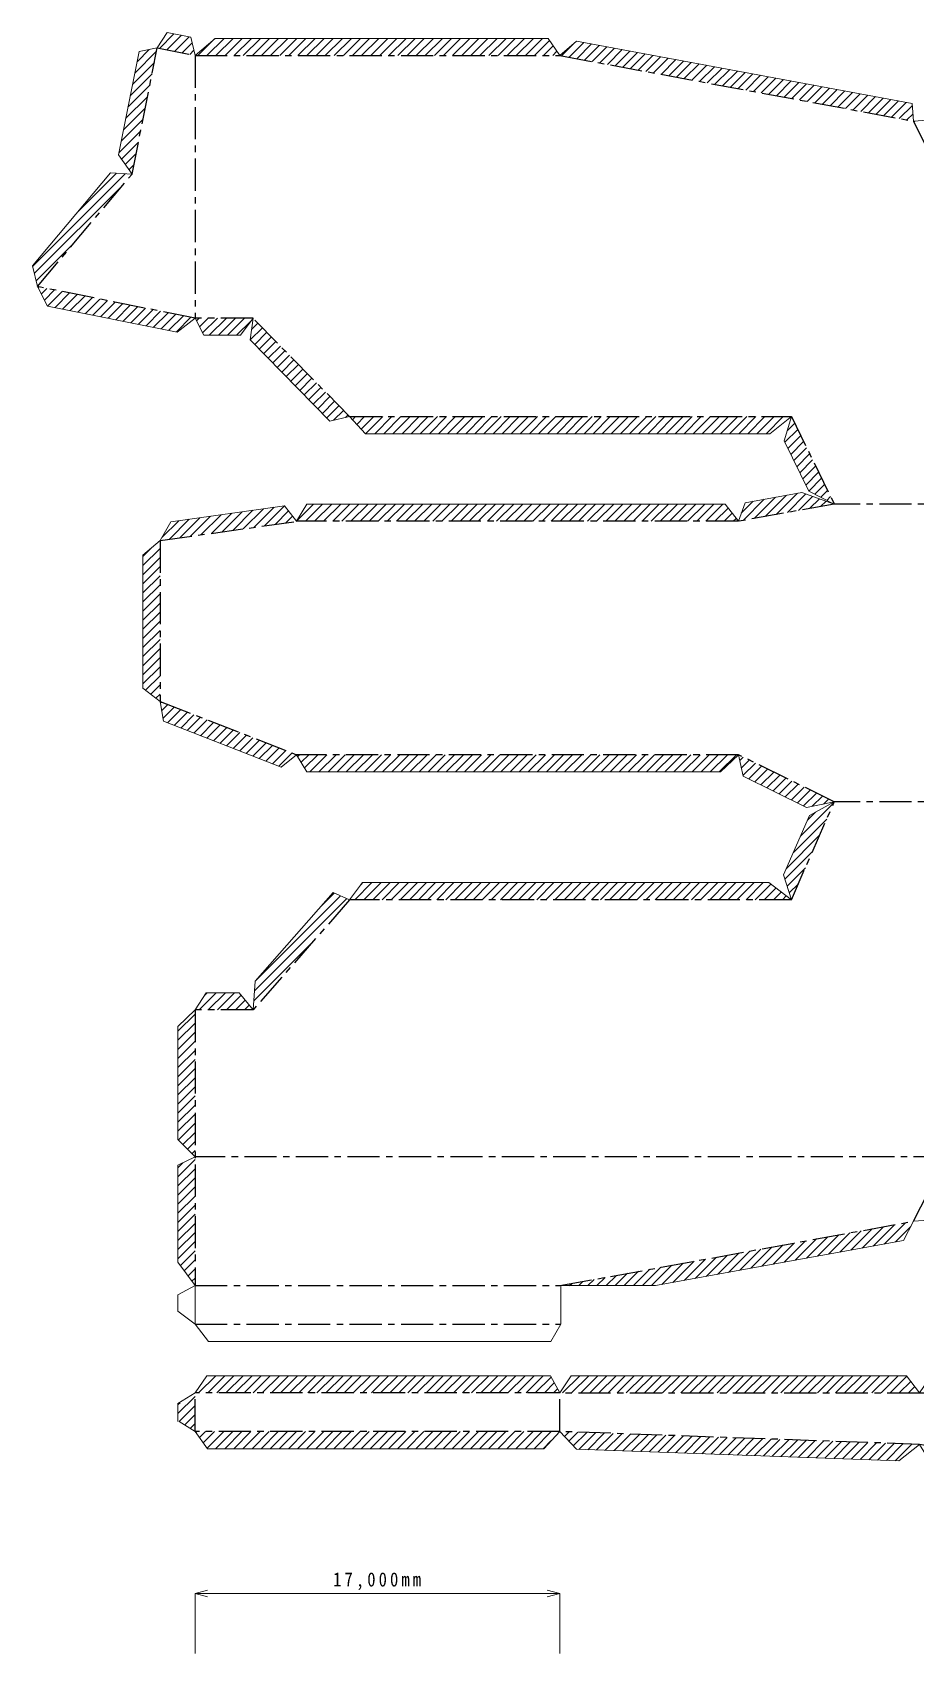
# Model space of a CAD drawing. Units: millimetres at full size, sheet at 1:300. Extents: x -1911260 to 408766, y -45196 to 976532.
# Drawn here: x 184335 to 225511, y 661729 to 737284 of the extents above; entities that cross this region are included whole.
import ezdxf

# ---------------------------------------------------------------- set-up
doc = ezdxf.new("R2010")
doc.units = ezdxf.units.MM
doc.header["$LTSCALE"] = 300
doc.linetypes.add('CHAIN1', pattern=[8, 5, -1, 1, -1])
for name, color, linetype in [('0-2_本体補助', 7, 'Continuous'), ('0-4_谷折り', 2, 'CHAIN1'), ('0-7_ハッチ', 7, 'Continuous')]:
    doc.layers.add(name, color=color, linetype=linetype)
doc.layers.add('0-3_ハッチ補助', color=4, linetype='Continuous', lineweight=5)
doc.layers.add('0-5_切り取り', color=4, linetype='Continuous', lineweight=5)
doc.styles.add('ＭＳ ゴシック', font='')
doc.styles.get('ＭＳ ゴシック').set_extended_font_data('MS Gothic')

msp = doc.modelspace()

# ---------------------------------------------------------------- linework, layer by layer
at = {"layer": '0-3_ハッチ補助'}
for p, q in [((191920.5, 664534.5), (192500.1, 664689.8)), ((191920.5, 664534.5), (208920.5, 664534.5)), ((191920.5, 664534.5), (192500.1, 664379.2)), ((191920.5, 664534.5), (191920.5, 661728.7)), ((208920.5, 664534.5), (208340.9, 664689.8)), ((208920.5, 664534.5), (208340.9, 664379.2)), ((208920.5, 664534.5), (208920.5, 661728.7))]:
    msp.add_line(p, q, dxfattribs=at)
at = {"layer": '0-4_谷折り'}
for p, q in [((199120.5, 719378.2), (219720.5, 719378.2)), ((190285.5, 713598.2), (196648.5, 714498.2)), ((217248.5, 703623.2), (196648.5, 703623.2)), ((219720.5, 696859.2), (221720.5, 701423.2)), ((226920.5, 684878.7), (191920.5, 684878.7)), ((191920.5, 677078.7), (208966.7, 677078.7)), ((208920.5, 673875.7), (191920.5, 673875.7)), ((208920.5, 672078.7), (208920.5, 673875.7))]:
    msp.add_line(p, q, dxfattribs=at)
msp.add_lwpolyline([(190155.4, 736560.9), (191920.5, 736208.2), (191917.5, 723968.7), (184568, 725440.1), (188979.7, 730677.2)], close=True, dxfattribs=at)
for points in [[(191920.5, 736208.2), (208920.5, 736208.2), (225420.5, 733148.2), (226920.5, 730088.2)], [(199120.5, 719378.2), (194620.5, 723968.2), (191917.5, 723968.7)], [(255820.5, 723968.2), (249070.5, 719378.2), (244120.5, 719378.2), (242120.5, 715298.2), (221720.5, 715298.2)], [(219720.5, 719378.2), (221720.5, 715298.2), (217248.5, 714498.2), (196648.5, 714498.2)], [(190285.5, 713598.2), (190285.5, 706098.2), (196648.5, 703623.2)], [(259654.5, 706098.2), (251542.5, 703623.2), (246592.5, 703623.2), (242120.5, 701423.2), (221720.5, 701423.2), (217248.5, 703623.2)], [(219720.5, 696859.2), (199120.5, 696859.2), (194620.5, 691724.7), (191920.5, 691724.7), (191920.5, 678878.7), (208920.5, 678875.7), (225420.5, 681878.7), (226920.5, 684878.7), (236920.5, 684878.7), (238420.5, 681878.7)], [(275168.5, 673878.7), (275168.5, 672078.7), (259168.5, 672078.7), (242398.5, 671478.7), (239044.5, 670878.7), (229044.5, 670878.7), (225690.5, 671478.7), (208920.5, 672078.7), (191920.5, 672078.7), (191920.5, 673878.7)], [(229044.5, 673872.8), (225690.5, 673872.8), (208920.5, 673872.8)]]:
    msp.add_lwpolyline(points, dxfattribs=at)
at = {"layer": '0-5_切り取り'}
for p, q in [((189305.7, 736391.3), (188343, 731573.3)), ((188343, 731573.3), (188979.7, 730677.2)), ((187981.2, 730733.6), (184334.7, 726404.9)), ((188979.7, 730677.2), (187981.2, 730733.6)), ((184334.7, 726404.9), (184568, 725440.1)), ((217248.5, 703623.2), (217469.3, 702623)), ((217469.3, 702623), (220432.4, 701165.3)), ((198352.9, 697197.1), (194727.9, 693060.9)), ((198352.9, 697197.1), (199120.5, 696859.2)), ((194727.9, 693060.9), (194620.5, 691724.7)), ((191920.5, 684878.7), (191120.5, 684493.7)), ((191120.5, 684493.7), (191120.5, 679973.3)), ((191920.5, 678878.7), (191120.5, 679973.3)), ((191920.5, 677078.7), (191920.5, 678878.7)), ((208966.7, 678875.7), (208966.7, 677078.7)), ((208485.9, 674675.7), (208918.9, 673878.7)), ((191120.5, 673377.3), (191120.5, 672548))]:
    msp.add_line(p, q, dxfattribs=at)
for points in [[(189305.7, 736391.3), (190155.4, 736560.9), (190618.8, 737284.1), (191722.6, 737063.5), (191920.5, 736208.2), (192847.6, 737008.2), (208376, 737008.2), (208920.5, 736208.2), (209701.5, 736877), (225351.5, 733974.6), (225420.5, 733148.2), (226282.8, 733206.6), (227229.4, 731275.5), (226920.5, 730088.2), (227816.9, 730888.2), (236208.4, 730888.2), (236903.6, 730155.5)], [(184568, 725440.1), (185035.3, 724530.9), (191090.4, 723321), (191917.5, 723971.5)], [(194620.5, 723968.2), (194042.8, 723168.3), (192330.9, 723168.7), (191917.5, 723971.5)], [(194620.5, 723968.2), (194486.7, 722961.9), (198206.1, 719168.1)], [(196648.5, 703623.2), (195933.2, 703043), (190439.2, 705180), (190285.5, 706098.2), (189485.5, 706725.8), (189485.5, 712913.8), (190285.5, 713598.2), (190791.7, 714477.7), (196083.2, 715226.2), (196648.5, 714498.2), (197123.8, 715298.2), (216635.6, 715298.2), (217248.5, 714498.2), (217560.7, 715366.7), (220212.9, 715841.2), (221720.5, 715298.2), (220535.1, 715898.8), (219380.8, 718253.6), (219720.5, 719378.2), (218714.7, 718578.2), (199859.6, 718578.2), (199120.5, 719378.2), (198206.1, 719168.1)], [(217248.5, 703623.2), (216416.7, 702823.2), (197132.9, 702823.2), (196648.5, 703623.2)], [(199120.5, 696859.2), (199720.5, 697659.2), (218667, 697659.2), (219720.5, 696859.2), (219359.3, 698028.2), (220571.5, 700794.4), (221720.5, 701423.2), (220432.4, 701165.3)], [(191920.5, 684878.7), (191120.5, 685689.4), (191120.5, 690956.4), (191920.5, 691724.7), (192431.2, 692524.7), (193976.5, 692524.7), (194620.5, 691724.7)], [(208966.7, 678884.1), (213388.3, 678875.7), (224941.2, 680978.3), (225420.5, 681878.7), (226347.4, 681943.7), (227267.6, 683783.9)], [(191920.5, 678878.7), (191120.5, 678451), (191120.5, 677686.2), (191920.5, 677078.7), (192545.4, 676278.7), (208509.7, 676278.7), (208966.7, 677078.7)], [(208485.9, 674675.7), (192473.3, 674678.6), (191920.5, 673878.7), (191120.5, 673377.3)], [(208918.9, 673878.7), (209459.4, 674675.7), (225090.3, 674675.7)], [(228549.6, 674675.7), (226233.3, 674675.7), (225690.5, 673875.7), (225090.3, 674675.7)], [(191175.5, 672548), (191920.5, 672078.7), (192499.2, 671278.7), (208173.1, 671278.7), (208920.5, 672078.7), (209702.7, 671250.2), (224732.8, 670712.4), (225690.5, 671478.7), (226255.5, 670564.9), (228314.2, 670196.6), (229044.5, 670878.7), (229452.1, 670078.7), (238447.4, 670078.7), (239044.5, 670878.7), (239751.1, 670192.4), (242136.1, 670619), (242398.5, 671478.7), (242971.8, 670698.7), (258776.1, 671264.1), (259168.5, 672078.7), (259648.7, 671278.7), (274774.7, 671294.4)]]:
    msp.add_lwpolyline(points, dxfattribs=at)
at = {"layer": '0-7_ハッチ'}
for p, q in [((190255.9, 736540.8), (190935.8, 737220.7)), ((190609.5, 736470.1), (191289.4, 737150.1)), ((190963.1, 736399.5), (191643, 737079.4)), ((191316.7, 736328.8), (191784.4, 736796.5)), ((192044.6, 736208.2), (192825.5, 736989)), ((192468.8, 736208.2), (193268.8, 737008.2)), ((192893.1, 736208.2), (193693.1, 737008.2)), ((193317.4, 736208.2), (194117.4, 737008.2)), ((193741.6, 736208.2), (194541.6, 737008.2)), ((194165.9, 736208.2), (194965.9, 737008.2)), ((194590.1, 736208.2), (195390.1, 737008.2)), ((195014.4, 736208.2), (195814.4, 737008.2)), ((195438.7, 736208.2), (196238.7, 737008.2)), ((195862.9, 736208.2), (196662.9, 737008.2)), ((196287.2, 736208.2), (197087.2, 737008.2)), ((196711.5, 736208.2), (197511.5, 737008.2)), ((197135.7, 736208.2), (197935.7, 737008.2)), ((197560, 736208.2), (198360, 737008.2)), ((197984.3, 736208.2), (198784.3, 737008.2)), ((198408.5, 736208.2), (199208.5, 737008.2)), ((198832.8, 736208.2), (199632.8, 737008.2)), ((199257.1, 736208.2), (200057.1, 737008.2)), ((199681.3, 736208.2), (200481.3, 737008.2)), ((200105.6, 736208.2), (200905.6, 737008.2)), ((200529.8, 736208.2), (201329.8, 737008.2)), ((200954.1, 736208.2), (201754.1, 737008.2)), ((201378.4, 736208.2), (202178.4, 737008.2)), ((201802.6, 736208.2), (202602.6, 737008.2)), ((202226.9, 736208.2), (203026.9, 737008.2)), ((202651.2, 736208.2), (203451.2, 737008.2)), ((203075.4, 736208.2), (203875.4, 737008.2)), ((203499.7, 736208.2), (204299.7, 737008.2)), ((203924, 736208.2), (204724, 737008.2)), ((204348.2, 736208.2), (205148.2, 737008.2)), ((204772.5, 736208.2), (205572.5, 737008.2)), ((205196.7, 736208.2), (205996.7, 737008.2)), ((205621, 736208.2), (206421, 737008.2)), ((206045.3, 736208.2), (206845.3, 737008.2)), ((206469.5, 736208.2), (207269.5, 737008.2)), ((206893.8, 736208.2), (207693.8, 737008.2)), ((207318.1, 736208.2), (208118.1, 737008.2)), ((207742.3, 736208.2), (208443.4, 736909.2)), ((209000.3, 736193.3), (209579.4, 736772.4)), ((209358.2, 736127), (210044.6, 736813.3)), ((209716.1, 736060.6), (210402.5, 736747)), ((210074, 735994.2), (210760.3, 736680.6)), ((189105.7, 735390.7), (190125.3, 736410.2)), ((189211.7, 735920.9), (189775.9, 736485.1)), ((191670.3, 736258.1), (191864.1, 736451.9)), ((208166.6, 736208.2), (208615.2, 736656.7)), ((208590.9, 736208.2), (208787, 736404.3)), ((210431.9, 735927.9), (211118.2, 736614.2)), ((210789.8, 735861.5), (211476.1, 736547.8)), ((211147.7, 735795.1), (211834, 736481.5)), ((211505.6, 735728.7), (212191.9, 736415.1)), ((211863.5, 735662.4), (212549.8, 736348.7)), ((212221.3, 735596), (212907.7, 736282.3)), ((212579.2, 735529.6), (213265.6, 736216)), ((212937.1, 735463.2), (213623.5, 736149.6)), ((213295, 735396.9), (213981.4, 736083.2)), ((213652.9, 735330.5), (214339.3, 736016.9)), ((214010.8, 735264.1), (214697.2, 735950.5)), ((188893.9, 734330.2), (189913.4, 735349.8)), ((188999.8, 734860.4), (190019.3, 735880)), ((214368.7, 735197.8), (215055, 735884.1)), ((214726.6, 735131.4), (215412.9, 735817.7)), ((215084.5, 735065), (215770.8, 735751.4)), ((215442.4, 734998.6), (216128.7, 735685)), ((215800.3, 734932.3), (216486.6, 735618.6)), ((216158.1, 734865.9), (216844.5, 735552.2)), ((216516, 734799.5), (217202.4, 735485.9)), ((216873.9, 734733.2), (217560.3, 735419.5)), ((217231.8, 734666.8), (217918.2, 735353.1)), ((217589.7, 734600.4), (218276.1, 735286.8)), ((217947.6, 734534), (218634, 735220.4)), ((188787.9, 733800), (189807.4, 734819.6)), ((218305.5, 734467.7), (218991.9, 735154)), ((218663.4, 734401.3), (219349.7, 735087.6)), ((219021.3, 734334.9), (219707.6, 735021.3)), ((219379.2, 734268.5), (220065.5, 734954.9)), ((219737.1, 734202.2), (220423.4, 734888.5)), ((220095, 734135.8), (220781.3, 734822.2)), ((220452.8, 734069.4), (221139.2, 734755.8)), ((220810.7, 734003.1), (221497.1, 734689.4)), ((221168.6, 733936.7), (221855, 734623)), ((221526.5, 733870.3), (222212.9, 734556.7)), ((221884.4, 733803.9), (222570.8, 734490.3)), ((222242.3, 733737.6), (222928.7, 734423.9)), ((188576, 732739.6), (189595.6, 733759.1)), ((188682, 733269.8), (189701.5, 734289.4)), ((222600.2, 733671.2), (223286.5, 734357.5)), ((222958.1, 733604.8), (223644.4, 734291.2)), ((223316, 733538.4), (224002.3, 734224.8)), ((223673.9, 733472.1), (224360.2, 734158.4)), ((224031.8, 733405.7), (224718.1, 734092.1)), ((224389.7, 733339.3), (225076, 734025.7)), ((224747.5, 733273), (225359.1, 733884.5)), ((188470.1, 732209.4), (189489.6, 733228.9)), ((225105.4, 733206.6), (225391.7, 733492.9)), ((225437.2, 733114.1), (225475, 733151.8)), ((188364.1, 731679.2), (189383.7, 732698.7)), ((188484, 731374.8), (189277.7, 732168.5)), ((188660.2, 731126.8), (189171.8, 731638.3)), ((184340.2, 726382.4), (188653.3, 730695.6)), ((186453.4, 728919.9), (188251.8, 730718.3)), ((188836.5, 730878.8), (189065.8, 731108.1)), ((184422.8, 726040.8), (188555.1, 730173.1)), ((184505.4, 725699.1), (186287.3, 727481)), ((184602.8, 725372.3), (184653.5, 725423)), ((184746.9, 725092.1), (185007.1, 725352.4)), ((184890.9, 724811.9), (185360.7, 725281.7)), ((185034.9, 724531.6), (185714.4, 725211)), ((185388, 724460.4), (186068, 725140.4)), ((185741.6, 724389.8), (186421.6, 725069.7)), ((186095.2, 724319.1), (186775.2, 724999.1)), ((186448.8, 724248.5), (187128.8, 724928.4)), ((186802.4, 724177.8), (187482.4, 724857.8)), ((187156, 724107.1), (187836, 724787.1)), ((187509.7, 724036.5), (188189.6, 724716.4)), ((187863.3, 723965.8), (188543.2, 724645.8)), ((188216.9, 723895.2), (188896.8, 724575.1)), ((188570.5, 723824.5), (189250.4, 724504.5)), ((188924.1, 723753.9), (189604, 724433.8)), ((189277.7, 723683.2), (189957.6, 724363.1)), ((189631.3, 723612.5), (190311.2, 724292.5)), ((189984.9, 723541.9), (190664.8, 724221.8)), ((190338.5, 723471.2), (191018.5, 724151.2)), ((190692.1, 723400.6), (191372.1, 724080.5)), ((191045.7, 723329.9), (191725.7, 724009.9)), ((191983.5, 723843.4), (192111.4, 723971.3)), ((192127.7, 723563.4), (192535.1, 723970.8)), ((192271.9, 723283.3), (192958.8, 723970.2)), ((192581.5, 723168.6), (193382.6, 723969.7)), ((193005.6, 723168.5), (193806.3, 723969.2)), ((193429.8, 723168.4), (194230, 723968.6)), ((193854, 723168.3), (194533.9, 723848.3)), ((194615.4, 723929.7), (194637, 723951.3)), ((194491.3, 722957.2), (195057, 723522.9)), ((194550.3, 723440.4), (194847, 723737.1)), ((194701.4, 722742.9), (195267.1, 723308.6)), ((194911.4, 722528.7), (195477.1, 723094.4)), ((195121.4, 722314.5), (195687.1, 722880.2)), ((195331.5, 722100.2), (195897.2, 722665.9)), ((195541.5, 721886), (196107.2, 722451.7)), ((195751.5, 721671.8), (196317.2, 722237.5)), ((195961.6, 721457.5), (196527.3, 722023.2)), ((196171.6, 721243.3), (196737.3, 721809)), ((196381.6, 721029.1), (196947.3, 721594.8)), ((196591.7, 720814.8), (197157.4, 721380.5)), ((196801.7, 720600.6), (197367.4, 721166.3)), ((197011.7, 720386.4), (197577.4, 720952.1)), ((197221.7, 720172.1), (197787.5, 720737.8)), ((197431.8, 719957.9), (197997.5, 720523.6)), ((197641.8, 719743.7), (198207.5, 720309.4)), ((197851.8, 719529.4), (198417.6, 720095.2)), ((198061.9, 719315.2), (198627.6, 719880.9)), ((198378.6, 719207.7), (198837.6, 719666.7)), ((198929.5, 719334.3), (199047.7, 719452.5)), ((199253.6, 719234.1), (199397.6, 719378.2)), ((199457.3, 719013.6), (199821.9, 719378.2)), ((199661.1, 718793.1), (200246.1, 719378.2)), ((199870.4, 718578.2), (200670.4, 719378.2)), ((200294.7, 718578.2), (201094.7, 719378.2)), ((200718.9, 718578.2), (201518.9, 719378.2)), ((201143.2, 718578.2), (201943.2, 719378.2)), ((201567.5, 718578.2), (202367.5, 719378.2)), ((201991.7, 718578.2), (202791.7, 719378.2)), ((202416, 718578.2), (203216, 719378.2)), ((202840.3, 718578.2), (203640.3, 719378.2)), ((203264.5, 718578.2), (204064.5, 719378.2)), ((203688.8, 718578.2), (204488.8, 719378.2)), ((204113, 718578.2), (204913, 719378.2)), ((204537.3, 718578.2), (205337.3, 719378.2)), ((204961.6, 718578.2), (205761.6, 719378.2)), ((205385.8, 718578.2), (206185.8, 719378.2)), ((205810.1, 718578.2), (206610.1, 719378.2)), ((206234.4, 718578.2), (207034.4, 719378.2)), ((206658.6, 718578.2), (207458.6, 719378.2)), ((207082.9, 718578.2), (207882.9, 719378.2)), ((207507.2, 718578.2), (208307.2, 719378.2)), ((207931.4, 718578.2), (208731.4, 719378.2)), ((208355.7, 718578.2), (209155.7, 719378.2)), ((208780, 718578.2), (209580, 719378.2)), ((209204.2, 718578.2), (210004.2, 719378.2)), ((209628.5, 718578.2), (210428.5, 719378.2)), ((210052.7, 718578.2), (210852.7, 719378.2)), ((210477, 718578.2), (211277, 719378.2)), ((210901.3, 718578.2), (211701.3, 719378.2)), ((211325.5, 718578.2), (212125.5, 719378.2)), ((211749.8, 718578.2), (212549.8, 719378.2)), ((212174.1, 718578.2), (212974.1, 719378.2)), ((212598.3, 718578.2), (213398.3, 719378.2)), ((213022.6, 718578.2), (213822.6, 719378.2)), ((213446.9, 718578.2), (214246.9, 719378.2)), ((213871.1, 718578.2), (214671.1, 719378.2)), ((214295.4, 718578.2), (215095.4, 719378.2)), ((214719.6, 718578.2), (215519.6, 719378.2)), ((215143.9, 718578.2), (215943.9, 719378.2)), ((215568.2, 718578.2), (216368.2, 719378.2)), ((215992.4, 718578.2), (216792.4, 719378.2)), ((216416.7, 718578.2), (217216.7, 719378.2)), ((216841, 718578.2), (217641, 719378.2)), ((217265.2, 718578.2), (218065.2, 719378.2)), ((217689.5, 718578.2), (218489.5, 719378.2)), ((218113.8, 718578.2), (218913.8, 719378.2)), ((218538, 718578.2), (219338, 719378.2)), ((219702.4, 719318.3), (219734.2, 719350.1)), ((219415.5, 718182.8), (220013.4, 718780.7)), ((219518.8, 718710.4), (219873.8, 719065.4)), ((219555.1, 717898.1), (220152.9, 718496)), ((219694.6, 717613.4), (220292.5, 718211.3)), ((219834.2, 717328.7), (220432, 717926.6)), ((219973.7, 717044), (220571.6, 717641.9)), ((220113.3, 716759.3), (220711.2, 717357.2)), ((220252.9, 716474.6), (220850.7, 717072.5)), ((220392.4, 716189.9), (220990.3, 716787.8)), ((220532, 715905.2), (221129.8, 716503.1)), ((217467, 714537.2), (218456.7, 715527)), ((217983.6, 714629.7), (218973.4, 715619.4)), ((218500.3, 714722.1), (219490.1, 715711.9)), ((219017, 714814.5), (220006.8, 715804.3)), ((219533.7, 714907), (220400.4, 715773.6)), ((220050.4, 714999.4), (220712.3, 715661.3)), ((220567.1, 715091.8), (221024.2, 715548.9)), ((220810.4, 715759.3), (221269.4, 716218.4)), ((221091.9, 715616.6), (221409, 715933.7)), ((221373.5, 715474), (221548.5, 715649)), ((192189.9, 713867.5), (193131, 714808.6)), ((192684.1, 713937.4), (193625.2, 714878.5)), ((193178.2, 714007.3), (194119.3, 714948.4)), ((193672.4, 714077.2), (194613.5, 715018.3)), ((194166.6, 714147.1), (195107.6, 715088.2)), ((194660.7, 714217), (195601.8, 715158.1)), ((195154.9, 714286.9), (196088, 715220)), ((195649, 714356.8), (196273.4, 714981.2)), ((196662.5, 714521.7), (197438.9, 715298.2)), ((197063.2, 714498.2), (197863.2, 715298.2)), ((197487.5, 714498.2), (198287.5, 715298.2)), ((197911.7, 714498.2), (198711.7, 715298.2)), ((198336, 714498.2), (199136, 715298.2)), ((198760.3, 714498.2), (199560.3, 715298.2)), ((199184.5, 714498.2), (199984.5, 715298.2)), ((199608.8, 714498.2), (200408.8, 715298.2)), ((200033, 714498.2), (200833, 715298.2)), ((200457.3, 714498.2), (201257.3, 715298.2)), ((200881.6, 714498.2), (201681.6, 715298.2)), ((201305.8, 714498.2), (202105.8, 715298.2)), ((201730.1, 714498.2), (202530.1, 715298.2)), ((202154.4, 714498.2), (202954.4, 715298.2)), ((202578.6, 714498.2), (203378.6, 715298.2)), ((203002.9, 714498.2), (203802.9, 715298.2)), ((203427.2, 714498.2), (204227.2, 715298.2)), ((203851.4, 714498.2), (204651.4, 715298.2)), ((204275.7, 714498.2), (205075.7, 715298.2)), ((204700, 714498.2), (205500, 715298.2)), ((205124.2, 714498.2), (205924.2, 715298.2)), ((205548.5, 714498.2), (206348.5, 715298.2)), ((205972.7, 714498.2), (206772.7, 715298.2)), ((206397, 714498.2), (207197, 715298.2)), ((206821.3, 714498.2), (207621.3, 715298.2)), ((207245.5, 714498.2), (208045.5, 715298.2)), ((207669.8, 714498.2), (208469.8, 715298.2)), ((208094.1, 714498.2), (208894.1, 715298.2)), ((208518.3, 714498.2), (209318.3, 715298.2)), ((208942.6, 714498.2), (209742.6, 715298.2)), ((209366.9, 714498.2), (210166.9, 715298.2)), ((209791.1, 714498.2), (210591.1, 715298.2)), ((210215.4, 714498.2), (211015.4, 715298.2)), ((210639.6, 714498.2), (211439.6, 715298.2)), ((211063.9, 714498.2), (211863.9, 715298.2)), ((211488.2, 714498.2), (212288.2, 715298.2)), ((211912.4, 714498.2), (212712.4, 715298.2)), ((212336.7, 714498.2), (213136.7, 715298.2)), ((212761, 714498.2), (213561, 715298.2)), ((213185.2, 714498.2), (213985.2, 715298.2)), ((213609.5, 714498.2), (214409.5, 715298.2)), ((214033.8, 714498.2), (214833.8, 715298.2)), ((214458, 714498.2), (215258, 715298.2)), ((214882.3, 714498.2), (215682.3, 715298.2)), ((215306.6, 714498.2), (216106.6, 715298.2)), ((215730.8, 714498.2), (216530.8, 715298.2)), ((216155.1, 714498.2), (216774.2, 715117.3)), ((216579.3, 714498.2), (216958.2, 714877)), ((217385.9, 714880.4), (217940, 715434.6)), ((221083.8, 715184.3), (221336.2, 715436.6)), ((221600.5, 715276.7), (221648.1, 715324.2)), ((221655.1, 715331.3), (221688.1, 715364.3)), ((190369.6, 713744.2), (191154.4, 714529)), ((190707.4, 713657.8), (191648.5, 714598.9)), ((191201.6, 713727.7), (192142.7, 714668.8)), ((191695.8, 713797.6), (192636.8, 714738.7)), ((196143.2, 714426.7), (196458.9, 714742.4)), ((196637.4, 714496.6), (196644.3, 714503.5)), ((217003.6, 714498.2), (217142.3, 714636.8)), ((189485.5, 712435.9), (190285.5, 713235.9)), ((189485.5, 712860.1), (189856.5, 713231.2)), ((189485.5, 712011.6), (190285.5, 712811.6)), ((189485.5, 711587.4), (190285.5, 712387.4)), ((189485.5, 711163.1), (190285.5, 711963.1)), ((189485.5, 710738.8), (190285.5, 711538.8)), ((189485.5, 710314.6), (190285.5, 711114.6)), ((189485.5, 709890.3), (190285.5, 710690.3)), ((189485.5, 709466), (190285.5, 710266)), ((189485.5, 709041.8), (190285.5, 709841.8)), ((189485.5, 708617.5), (190285.5, 709417.5)), ((189485.5, 708193.2), (190285.5, 708993.2)), ((189485.5, 707769), (190285.5, 708569)), ((189485.5, 707344.7), (190285.5, 708144.7)), ((189485.5, 706920.5), (190285.5, 707720.5)), ((189614.2, 706624.8), (190285.5, 707296.2)), ((189851.9, 706438.3), (190285.5, 706871.9)), ((190089.6, 706251.8), (190285.5, 706447.7)), ((190296.2, 706034.1), (190339.3, 706077.2)), ((190357.1, 705670.7), (190644.8, 705958.4)), ((190417.9, 705307.3), (190950.2, 705839.6)), ((190637.7, 705102.8), (191255.7, 705720.8)), ((190943.1, 704984), (191561.1, 705602)), ((191248.6, 704865.2), (191866.6, 705483.2)), ((191554, 704746.3), (192172, 705364.3)), ((191859.5, 704627.5), (192477.5, 705245.5)), ((192164.9, 704508.7), (192782.9, 705126.7)), ((192470.4, 704389.9), (193088.4, 705007.9)), ((192775.8, 704271.1), (193393.8, 704889.1)), ((193081.3, 704152.3), (193699.3, 704770.3)), ((193386.7, 704033.5), (194004.8, 704651.5)), ((193692.2, 703914.7), (194310.2, 704532.7)), ((193997.7, 703795.9), (194615.7, 704413.9)), ((194303.1, 703677), (194921.1, 704295)), ((194608.6, 703558.2), (195226.6, 704176.2)), ((194914, 703439.4), (195532, 704057.4)), ((195219.5, 703320.6), (195837.5, 703938.6)), ((195524.9, 703201.8), (196142.9, 703819.8)), ((195830.4, 703083), (196448.4, 703701)), ((196703.7, 703532), (196794.8, 703623.2)), ((196863.7, 703267.8), (197219.1, 703623.2)), ((197023.7, 703003.5), (197643.3, 703623.2)), ((197267.6, 702823.2), (198067.6, 703623.2)), ((197691.9, 702823.2), (198491.9, 703623.2)), ((198116.1, 702823.2), (198916.1, 703623.2)), ((198540.4, 702823.2), (199340.4, 703623.2)), ((198964.6, 702823.2), (199764.6, 703623.2)), ((199388.9, 702823.2), (200188.9, 703623.2)), ((199813.2, 702823.2), (200613.2, 703623.2)), ((200237.4, 702823.2), (201037.4, 703623.2)), ((200661.7, 702823.2), (201461.7, 703623.2)), ((201086, 702823.2), (201886, 703623.2)), ((201510.2, 702823.2), (202310.2, 703623.2)), ((201934.5, 702823.2), (202734.5, 703623.2)), ((202358.8, 702823.2), (203158.8, 703623.2)), ((202783, 702823.2), (203583, 703623.2)), ((203207.3, 702823.2), (204007.3, 703623.2)), ((203631.6, 702823.2), (204431.6, 703623.2)), ((204055.8, 702823.2), (204855.8, 703623.2)), ((204480.1, 702823.2), (205280.1, 703623.2)), ((204904.3, 702823.2), (205704.3, 703623.2)), ((205328.6, 702823.2), (206128.6, 703623.2)), ((205752.9, 702823.2), (206552.9, 703623.2)), ((206177.1, 702823.2), (206977.1, 703623.2)), ((206601.4, 702823.2), (207401.4, 703623.2)), ((207025.7, 702823.2), (207825.7, 703623.2)), ((207449.9, 702823.2), (208249.9, 703623.2)), ((207874.2, 702823.2), (208674.2, 703623.2)), ((208298.5, 702823.2), (209098.5, 703623.2)), ((208722.7, 702823.2), (209522.7, 703623.2)), ((209147, 702823.2), (209947, 703623.2)), ((209571.2, 702823.2), (210371.2, 703623.2)), ((209995.5, 702823.2), (210795.5, 703623.2)), ((210419.8, 702823.2), (211219.8, 703623.2)), ((210844, 702823.2), (211644, 703623.2)), ((211268.3, 702823.2), (212068.3, 703623.2)), ((211692.6, 702823.2), (212492.6, 703623.2)), ((212116.8, 702823.2), (212916.8, 703623.2)), ((212541.1, 702823.2), (213341.1, 703623.2)), ((212965.4, 702823.2), (213765.4, 703623.2)), ((213389.6, 702823.2), (214189.6, 703623.2)), ((213813.9, 702823.2), (214613.9, 703623.2)), ((214238.2, 702823.2), (215038.2, 703623.2)), ((214662.4, 702823.2), (215462.4, 703623.2)), ((215086.7, 702823.2), (215886.7, 703623.2)), ((215510.9, 702823.2), (216310.9, 703623.2)), ((215935.2, 702823.2), (216735.2, 703623.2)), ((216359.5, 702823.2), (217159.5, 703623.2)), ((217309.1, 703348.5), (217473.2, 703512.6)), ((217385.8, 703001), (217757.6, 703372.7)), ((217462.6, 702653.4), (218041.9, 703232.8)), ((217728.7, 702495.3), (218326.3, 703092.9)), ((218013.1, 702355.4), (218610.7, 702953)), ((218297.5, 702215.5), (218895, 702813.1)), ((218581.8, 702075.7), (219179.4, 702673.2)), ((218866.2, 701935.8), (219463.8, 702533.3)), ((219150.6, 701795.9), (219748.1, 702393.4)), ((219434.9, 701656), (220032.5, 702253.6)), ((219719.3, 701516.1), (220316.9, 702113.7)), ((220003.7, 701376.2), (220601.3, 701973.8)), ((220144.5, 699820), (221699.3, 701374.7)), ((220288, 701236.3), (220885.6, 701833.9)), ((220693.6, 701217.5), (221170, 701694)), ((221224, 701323.8), (221454.4, 701554.1)), ((219813.6, 699064.8), (221368.3, 700619.5)), ((220475.5, 700575.2), (220843.6, 700943.3)), ((219482.6, 698309.6), (221037.4, 699864.3)), ((219422.2, 697824.8), (220706.5, 699109.1)), ((219522.3, 697500.7), (220375.5, 698353.9)), ((199364.6, 696859.2), (200164.6, 697659.2)), ((199661.1, 697579.9), (199740.3, 697659.2)), ((199788.9, 696859.2), (200588.9, 697659.2)), ((200213.1, 696859.2), (201013.1, 697659.2)), ((200637.4, 696859.2), (201437.4, 697659.2)), ((201061.7, 696859.2), (201861.7, 697659.2)), ((201485.9, 696859.2), (202285.9, 697659.2)), ((201910.2, 696859.2), (202710.2, 697659.2)), ((202334.5, 696859.2), (203134.5, 697659.2)), ((202758.7, 696859.2), (203558.7, 697659.2)), ((203183, 696859.2), (203983, 697659.2)), ((203607.2, 696859.2), (204407.2, 697659.2)), ((204031.5, 696859.2), (204831.5, 697659.2)), ((204455.8, 696859.2), (205255.8, 697659.2)), ((204880, 696859.2), (205680, 697659.2)), ((205304.3, 696859.2), (206104.3, 697659.2)), ((205728.6, 696859.2), (206528.6, 697659.2)), ((206152.8, 696859.2), (206952.8, 697659.2)), ((206577.1, 696859.2), (207377.1, 697659.2)), ((207001.4, 696859.2), (207801.4, 697659.2)), ((207425.6, 696859.2), (208225.6, 697659.2)), ((207849.9, 696859.2), (208649.9, 697659.2)), ((208274.2, 696859.2), (209074.2, 697659.2)), ((208698.4, 696859.2), (209498.4, 697659.2)), ((209122.7, 696859.2), (209922.7, 697659.2)), ((209546.9, 696859.2), (210346.9, 697659.2)), ((209971.2, 696859.2), (210771.2, 697659.2)), ((210395.5, 696859.2), (211195.5, 697659.2)), ((210819.7, 696859.2), (211619.7, 697659.2)), ((211244, 696859.2), (212044, 697659.2)), ((211668.3, 696859.2), (212468.3, 697659.2)), ((212092.5, 696859.2), (212892.5, 697659.2)), ((212516.8, 696859.2), (213316.8, 697659.2)), ((212941.1, 696859.2), (213741.1, 697659.2)), ((213365.3, 696859.2), (214165.3, 697659.2)), ((213789.6, 696859.2), (214589.6, 697659.2)), ((214213.9, 696859.2), (215013.9, 697659.2)), ((214638.1, 696859.2), (215438.1, 697659.2)), ((215062.4, 696859.2), (215862.4, 697659.2)), ((215486.6, 696859.2), (216286.6, 697659.2)), ((215910.9, 696859.2), (216710.9, 697659.2)), ((216335.2, 696859.2), (217135.2, 697659.2)), ((216759.4, 696859.2), (217559.4, 697659.2)), ((217183.7, 696859.2), (217983.7, 697659.2)), ((217608, 696859.2), (218408, 697659.2)), ((218032.2, 696859.2), (218760.9, 697587.8)), ((218456.5, 696859.2), (219002.1, 697404.7)), ((219622.4, 697176.6), (220044.6, 697598.7)), ((194691.7, 692610.5), (198995.4, 696914.2)), ((194798.9, 693142), (198700.8, 697043.9)), ((197807.9, 696575.2), (198406.3, 697173.6)), ((218880.8, 696859.2), (219243.2, 697221.6)), ((219305, 696859.2), (219484.3, 697038.5)), ((194654.6, 692149.2), (197389.2, 694883.7)), ((192108.8, 691724.7), (192908.8, 692524.7)), ((192337.1, 692377.2), (192484.5, 692524.7)), ((192533.1, 691724.7), (193333.1, 692524.7)), ((192957.3, 691724.7), (193757.3, 692524.7)), ((193381.6, 691724.7), (194067.9, 692411)), ((193805.8, 691724.7), (194257.2, 692176)), ((191120.5, 690736.4), (191920.5, 691536.4)), ((194230.1, 691724.7), (194446.4, 691940.9)), ((191120.5, 690312.1), (191920.5, 691112.1)), ((191120.5, 689887.8), (191920.5, 690687.8)), ((191120.5, 689463.6), (191920.5, 690263.6)), ((191120.5, 689039.3), (191920.5, 689839.3)), ((191120.5, 688615), (191920.5, 689415)), ((191120.5, 688190.8), (191920.5, 688990.8)), ((191120.5, 687766.5), (191920.5, 688566.5)), ((191120.5, 687342.2), (191920.5, 688142.2)), ((191120.5, 686918), (191920.5, 687718)), ((191120.5, 686493.7), (191920.5, 687293.7)), ((191120.5, 686069.5), (191920.5, 686869.5)), ((191142.4, 685667.1), (191920.5, 686445.2)), ((191353.2, 685453.6), (191920.5, 686020.9)), ((191563.9, 685240), (191920.5, 685596.7)), ((191120.5, 683948.1), (191920.5, 684748.1)), ((191120.5, 684372.4), (191354.3, 684606.2)), ((191774.6, 685026.5), (191920.5, 685172.4)), ((191120.5, 683523.9), (191920.5, 684323.9)), ((191120.5, 683099.6), (191920.5, 683899.6)), ((191120.5, 682675.3), (191920.5, 683475.3)), ((191120.5, 682251.1), (191920.5, 683051.1)), ((191120.5, 681826.8), (191920.5, 682626.8)), ((191120.5, 681402.5), (191920.5, 682202.5)), ((191120.5, 680978.3), (191920.5, 681778.3)), ((222495.1, 680533.1), (223489.2, 681527.1)), ((223013.8, 680627.5), (224007.8, 681621.5)), ((223532.4, 680721.9), (224526.5, 681715.9)), ((224051.1, 680816.3), (225045.1, 681810.3)), ((224569.7, 680910.7), (225287.1, 681628)), ((191120.5, 680554), (191920.5, 681354)), ((191120.5, 680129.8), (191920.5, 680929.8)), ((218345.8, 679777.9), (219339.9, 680772)), ((218864.5, 679872.3), (219858.5, 680866.4)), ((219383.1, 679966.7), (220377.2, 680960.8)), ((219901.8, 680061.1), (220895.9, 681055.2)), ((220420.5, 680155.5), (221414.5, 681149.6)), ((220939.1, 680249.9), (221933.2, 681244)), ((221457.8, 680344.3), (222451.8, 681338.4)), ((221976.4, 680438.7), (222970.5, 681432.8)), ((191233.6, 679818.6), (191920.5, 680505.5)), ((191412.7, 679573.5), (191920.5, 680081.2)), ((214196.5, 679022.7), (215190.6, 680016.8)), ((214715.2, 679117.1), (215709.3, 680111.2)), ((215233.9, 679211.5), (216227.9, 680205.6)), ((215752.5, 679305.9), (216746.6, 680300)), ((216271.2, 679400.3), (217265.2, 680394.4)), ((216789.8, 679494.7), (217783.9, 680488.8)), ((217308.5, 679589.1), (218302.6, 680583.2)), ((217827.2, 679683.5), (218821.2, 680677.6)), ((191591.9, 679328.3), (191920.5, 679657)), ((210655.3, 678875.7), (211041.3, 679261.6)), ((211079.6, 678875.7), (211560, 679356)), ((211503.9, 678875.7), (212078.6, 679450.4)), ((211928.1, 678875.7), (212597.3, 679544.8)), ((212352.4, 678875.7), (213116, 679639.2)), ((212776.6, 678875.7), (213634.6, 679733.6)), ((213200.9, 678875.7), (214153.3, 679828)), ((213677.9, 678928.4), (214671.9, 679922.4)), ((191771, 679083.2), (191920.5, 679232.7)), ((208958.3, 678875.7), (208966.7, 678884.1)), ((209382.5, 678875.7), (209485.3, 678978.5)), ((209806.8, 678875.7), (210004, 679072.8)), ((210231.1, 678875.7), (210522.7, 679167.2)), ((192081.9, 673878.7), (192881.7, 674678.5)), ((192506.1, 673878.7), (193305.9, 674678.4)), ((192930.4, 673878.7), (193730.1, 674678.3)), ((193354.7, 673878.7), (194154.3, 674678.3)), ((193778.9, 673878.7), (194578.5, 674678.2)), ((194203.2, 673878.7), (195002.7, 674678.1)), ((194627.5, 673878.7), (195426.8, 674678)), ((195051.7, 673878.7), (195851, 674678)), ((195476, 673878.7), (196275.2, 674677.9)), ((195900.3, 673878.7), (196699.4, 674677.8)), ((196324.5, 673878.7), (197123.6, 674677.7)), ((196748.8, 673878.7), (197547.8, 674677.7)), ((197173, 673878.7), (197972, 674677.6)), ((197597.3, 673878.7), (198396.2, 674677.5)), ((198021.6, 673878.7), (198820.4, 674677.4)), ((198445.8, 673878.7), (199244.5, 674677.4)), ((198870.1, 673878.7), (199668.7, 674677.3)), ((199294.4, 673878.7), (200092.9, 674677.2)), ((199718.6, 673878.7), (200517.1, 674677.1)), ((200142.9, 673878.7), (200941.3, 674677.1)), ((200567.2, 673878.7), (201365.5, 674677)), ((200991.4, 673878.7), (201789.7, 674676.9)), ((201415.7, 673878.7), (202213.9, 674676.8)), ((201840, 673878.7), (202638.1, 674676.8)), ((202264.2, 673878.7), (203062.3, 674676.7)), ((202688.5, 673878.7), (203486.4, 674676.6)), ((203112.7, 673878.7), (203910.6, 674676.5)), ((203537, 673878.7), (204334.8, 674676.5)), ((203961.3, 673878.7), (204759, 674676.4)), ((204385.5, 673878.7), (205183.2, 674676.3)), ((204809.8, 673878.7), (205607.4, 674676.2)), ((205234.1, 673878.7), (206031.6, 674676.2)), ((205658.3, 673878.7), (206455.8, 674676.1)), ((206082.6, 673878.7), (206880, 674676)), ((206506.9, 673878.7), (207304.1, 674675.9)), ((206931.1, 673878.7), (207728.3, 674675.9)), ((207355.4, 673878.7), (208152.5, 674675.8)), ((207779.6, 673878.7), (208517.9, 674616.9)), ((208203.9, 673878.7), (208667.2, 674342)), ((208628.2, 673878.7), (208816.6, 674067)), ((209049.5, 673875.7), (209849.4, 674675.7)), ((209473.8, 673875.7), (210273.7, 674675.7)), ((209898.1, 673875.8), (210698, 674675.7)), ((210322.5, 673875.9), (211122.2, 674675.7)), ((210746.8, 673876), (211546.5, 674675.7)), ((211171.2, 673876.1), (211970.8, 674675.7)), ((211595.5, 673876.1), (212395, 674675.7)), ((212019.8, 673876.2), (212819.3, 674675.7)), ((212444.2, 673876.3), (213243.6, 674675.7)), ((212868.5, 673876.4), (213667.8, 674675.7)), ((213292.9, 673876.4), (214092.1, 674675.7)), ((213717.2, 673876.5), (214516.3, 674675.7)), ((214141.5, 673876.6), (214940.6, 674675.7)), ((214565.9, 673876.7), (215364.9, 674675.7)), ((214990.2, 673876.7), (215789.1, 674675.7)), ((215414.6, 673876.8), (216213.4, 674675.7)), ((215838.9, 673876.9), (216637.7, 674675.7)), ((216263.2, 673877), (217061.9, 674675.7)), ((216687.6, 673877), (217486.2, 674675.7)), ((217111.9, 673877.1), (217910.5, 674675.7)), ((217536.3, 673877.2), (218334.7, 674675.7)), ((217960.6, 673877.3), (218759, 674675.7)), ((218384.9, 673877.3), (219183.3, 674675.7)), ((218809.3, 673877.4), (219607.5, 674675.7)), ((219233.6, 673877.5), (220031.8, 674675.7)), ((219658, 673877.6), (220456, 674675.7)), ((220082.3, 673877.6), (220880.3, 674675.7)), ((220506.6, 673877.7), (221304.6, 674675.7)), ((220931, 673877.8), (221728.8, 674675.7)), ((221355.3, 673877.9), (222153.1, 674675.7)), ((221779.7, 673878), (222577.4, 674675.7)), ((222204, 673878), (223001.6, 674675.7)), ((222628.3, 673878.1), (223425.9, 674675.7)), ((223052.7, 673878.2), (223850.2, 674675.7)), ((223477, 673878.3), (224274.4, 674675.7)), ((223901.4, 673878.3), (224698.7, 674675.7)), ((224325.7, 673878.4), (225104.3, 674657)), ((224750, 673878.5), (225286.2, 674414.6)), ((225174.4, 673878.6), (225468, 674172.2)), ((191120.5, 672917.3), (191920.5, 673717.3)), ((191120.5, 673341.5), (191216.4, 673437.4)), ((191175.5, 672548), (191920.5, 673293)), ((191435.8, 672384), (191920.5, 672868.7)), ((191696.1, 672220), (191920.5, 672444.5)), ((191945, 672044.7), (191978.9, 672078.7)), ((192123.1, 671798.6), (192403.2, 672078.7)), ((192301.2, 671552.4), (192827.5, 672078.7)), ((192479.3, 671306.2), (193251.7, 672078.7)), ((192876, 671278.7), (193676, 672078.7)), ((193300.3, 671278.7), (194100.3, 672078.7)), ((193724.5, 671278.7), (194524.5, 672078.7)), ((194148.8, 671278.7), (194948.8, 672078.7)), ((194573, 671278.7), (195373, 672078.7)), ((194997.3, 671278.7), (195797.3, 672078.7)), ((195421.6, 671278.7), (196221.6, 672078.7)), ((195845.8, 671278.7), (196645.8, 672078.7)), ((196270.1, 671278.7), (197070.1, 672078.7)), ((196694.4, 671278.7), (197494.4, 672078.7)), ((197118.6, 671278.7), (197918.6, 672078.7)), ((197542.9, 671278.7), (198342.9, 672078.7)), ((197967.2, 671278.7), (198767.2, 672078.7)), ((198391.4, 671278.7), (199191.4, 672078.7)), ((198815.7, 671278.7), (199615.7, 672078.7)), ((199240, 671278.7), (200040, 672078.7)), ((199664.2, 671278.7), (200464.2, 672078.7)), ((200088.5, 671278.7), (200888.5, 672078.7)), ((200512.7, 671278.7), (201312.7, 672078.7)), ((200937, 671278.7), (201737, 672078.7)), ((201361.3, 671278.7), (202161.3, 672078.7)), ((201785.5, 671278.7), (202585.5, 672078.7)), ((202209.8, 671278.7), (203009.8, 672078.7)), ((202634.1, 671278.7), (203434.1, 672078.7)), ((203058.3, 671278.7), (203858.3, 672078.7)), ((203482.6, 671278.7), (204282.6, 672078.7)), ((203906.9, 671278.7), (204706.9, 672078.7)), ((204331.1, 671278.7), (205131.1, 672078.7)), ((204755.4, 671278.7), (205555.4, 672078.7)), ((205179.6, 671278.7), (205979.6, 672078.7)), ((205603.9, 671278.7), (206403.9, 672078.7)), ((206028.2, 671278.7), (206828.2, 672078.7)), ((206452.4, 671278.7), (207252.4, 672078.7)), ((206876.7, 671278.7), (207676.7, 672078.7)), ((207301, 671278.7), (208101, 672078.7)), ((207725.2, 671278.7), (208525.2, 672078.7)), ((208934.6, 672063.7), (208948.5, 672077.6)), ((209140.6, 671845.5), (209358.1, 672063)), ((209346.6, 671627.3), (209767.7, 672048.3)), ((209552.7, 671409), (210177.3, 672033.7)), ((209814.1, 671246.2), (210586.9, 672019)), ((210223.7, 671231.5), (210996.5, 672004.4)), ((210633.3, 671216.9), (211406.2, 671989.7)), ((211042.9, 671202.2), (211815.8, 671975.1)), ((211452.5, 671187.5), (212225.4, 671960.4)), ((211862.1, 671172.9), (212635, 671945.8)), ((212271.7, 671158.2), (213044.6, 671931.1)), ((212681.3, 671143.6), (213454.2, 671916.4)), ((213090.9, 671128.9), (213863.8, 671901.8)), ((213500.6, 671114.3), (214273.4, 671887.1)), ((213910.2, 671099.6), (214683, 671872.5)), ((214319.8, 671085), (215092.6, 671857.8)), ((214729.4, 671070.3), (215502.2, 671843.2)), ((215139, 671055.7), (215911.8, 671828.5)), ((215548.6, 671041), (216321.5, 671813.9)), ((215958.2, 671026.3), (216731.1, 671799.2)), ((216367.8, 671011.7), (217140.7, 671784.5)), ((216777.4, 670997), (217550.3, 671769.9)), ((217187, 670982.4), (217959.9, 671755.2)), ((217596.6, 670967.7), (218369.5, 671740.6)), ((218006.3, 670953.1), (218779.1, 671725.9)), ((218415.9, 670938.4), (219188.7, 671711.3)), ((218825.5, 670923.8), (219598.3, 671696.6)), ((208149.5, 671278.7), (208508.3, 671637.4)), ((219235.1, 670909.1), (220007.9, 671682)), ((219644.7, 670894.4), (220417.5, 671667.3)), ((220054.3, 670879.8), (220827.2, 671652.7)), ((220463.9, 670865.1), (221236.8, 671638)), ((220873.5, 670850.5), (221646.4, 671623.3)), ((221283.1, 670835.8), (222056, 671608.7)), ((221692.7, 670821.2), (222465.6, 671594)), ((222102.3, 670806.5), (222875.2, 671579.4)), ((222512, 670791.9), (223284.8, 671564.7)), ((222921.6, 670777.2), (223694.4, 671550.1)), ((223331.2, 670762.6), (224104, 671535.4)), ((223740.8, 670747.9), (224513.6, 671520.8)), ((224150.4, 670733.2), (224923.2, 671506.1)), ((224560, 670718.6), (225332.9, 671491.4))]:
    msp.add_line(p, q, dxfattribs=at)

# ---------------------------------------------------------------- texts
at = {"layer": '0-2_本体補助', "insert": (198358, 664684.5), "char_height": 659.8, "attachment_point": 7, "style": 'ＭＳ ゴシック'}
msp.add_mtext('\\T1.39;\\W0.85;17,000mm', dxfattribs=at)

doc.saveas('drawing.dxf')
